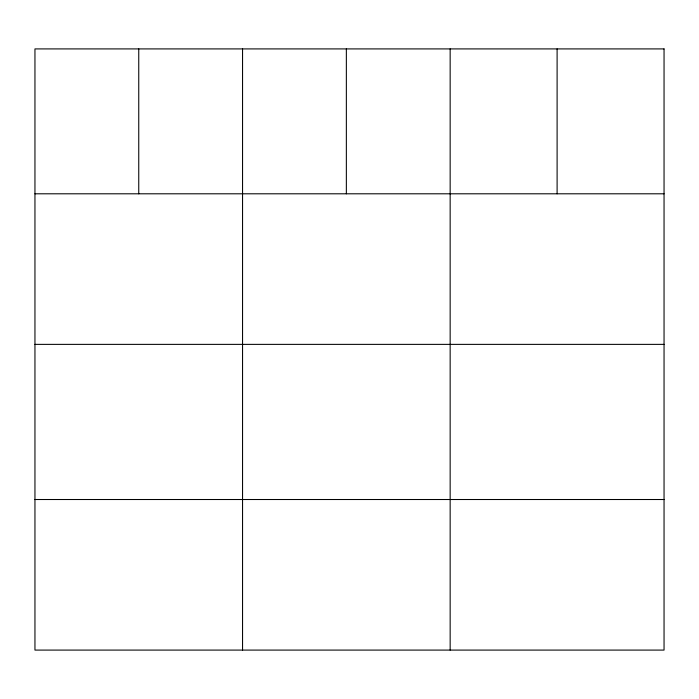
<?xml version="1.0" encoding="UTF-8"?>
<svg xmlns="http://www.w3.org/2000/svg" width="699" height="699" viewBox="0 0 699 699"><rect width="100%" height="100%" fill="white"/><g stroke="black" fill="none" stroke-linecap="round" stroke-linejoin="round"><path stroke-width="1.05" d="M34.95 193.798L664.05 193.798M34.95 344.371L664.05 344.371M34.95 499.514L664.05 499.514M557.103 48.913L557.103 193.798M450.156 48.913L450.156 650.087M346.354 48.913L346.354 193.798M242.553 48.913L242.553 650.087M138.752 48.913L138.752 193.798M664.05 48.913L34.95 48.913L34.95 650.087L664.05 650.087L664.05 48.913"/></g></svg>
